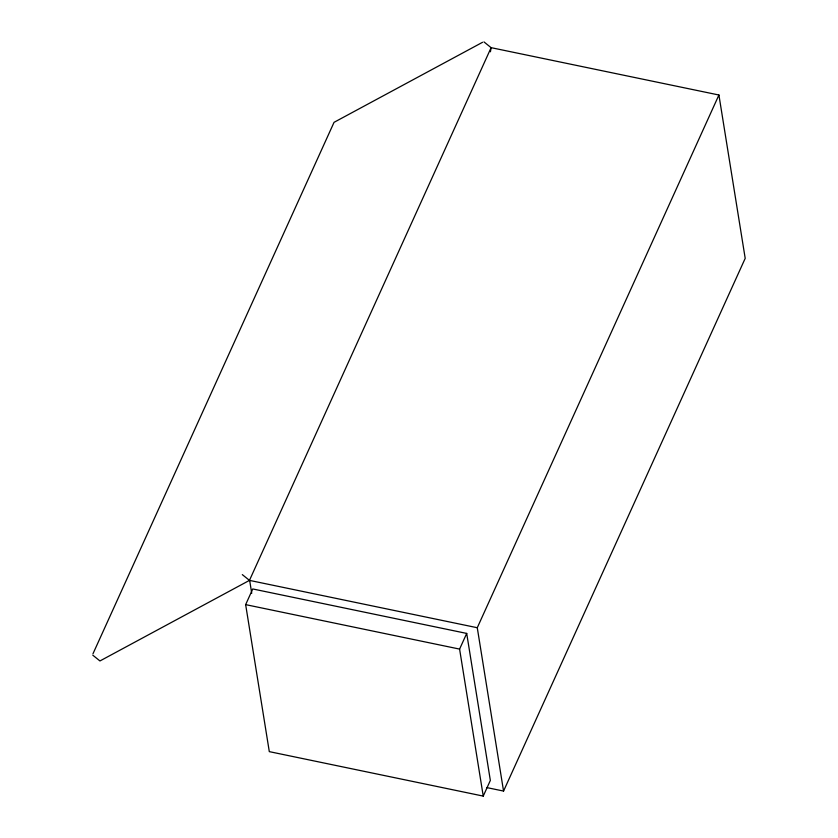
<?xml version="1.0" encoding="UTF-8"?>
<svg xmlns="http://www.w3.org/2000/svg" width="838" height="838" viewBox="0 0 838 838"><rect width="100%" height="100%" fill="white"/><g stroke="black" fill="none" stroke-linecap="round" stroke-linejoin="round"><path stroke-width="1.26" d="M490.429 51.767L491.016 48.248M92.966 653.787L334.048 122.327L482.552 42.298M92.798 655.18L99.952 660.952L249.462 580.378L491.11 47.672L483.955 41.9M245.649 604.627L252.762 588.957L466.703 633.423L490.345 780.429L483.243 796.1L269.302 751.634L245.649 604.627L459.591 649.094L483.243 796.1M459.591 649.094L466.703 633.423M486.941 787.615L503.554 791.072L477.272 627.725L718.92 95.008L491.508 47.745M503.554 791.072L745.202 258.355L718.92 95.008M249.86 580.462L477.272 627.725M242.308 574.617L249.462 580.378M249.651 580.336L251.725 593.262"/></g></svg>
